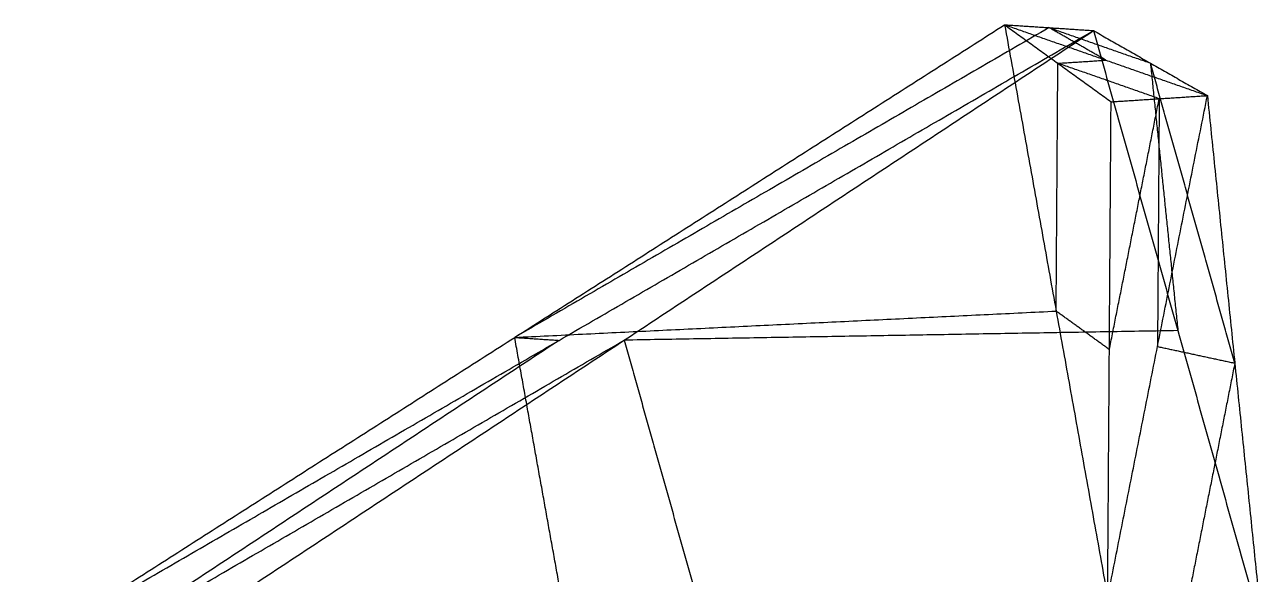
# Model space of a CAD drawing. Header units: millimetres. Extents: x -21 to -10.8, y -12.2 to 12.7.
# Drawn here: x -20.494 to -17.436, y 4.349 to 5.708 of the extents above; entities that cross this region are included whole.
import ezdxf

# ---------------------------------------------------------------- set-up
doc = ezdxf.new("R2010")
doc.units = ezdxf.units.MM
doc.header["$MEASUREMENT"] = 0
doc.layers.add('图层 03', color=5, linetype='Continuous', true_color=0x0000ff)

msp = doc.modelspace()

# ---------------------------------------------------------------- linework, layer by layer
at = {"layer": '图层 03'}
for points in [[(-20.4938, 4.1611, -3.1288), (-19.2831, 4.9346, -2.3272), (-18.0724, 5.708, -1.5255)], [(-20.4938, 4.1611, -3.1288), (-19.1733, 4.9273, -2.5205), (-17.8529, 5.6935, -1.9121)], [(-20.172, 4.1619, -3.6892), (-19.0125, 4.9277, -2.8006), (-17.8529, 5.6935, -1.9121)], [(-17.9626, 5.7008, -1.7188), (-18.6229, 5.3177, -2.023), (-19.2831, 4.9346, -2.3272)], [(-18.0724, 5.708, -1.5255), (-17.9626, 5.7008, -1.7188), (-17.8529, 5.6935, -1.9121)], [(-18.0724, 5.708, -1.5255), (-17.9451, 4.9997, -1.4249), (-17.8178, 4.2915, -1.3243)], [(-18.0724, 5.708, -1.5255), (-17.9409, 5.6127, -1.4337), (-17.8094, 5.5174, -1.3418)], [(-18.0724, 5.708, -1.5255), (-17.822, 5.6203, -1.6395), (-17.5715, 5.5327, -1.7535)], [(-17.9626, 5.7008, -1.7188), (-17.8374, 5.6569, -1.7758), (-17.7122, 5.6131, -1.8328)], [(-17.822, 5.6203, -1.6395), (-17.8923, 5.6605, -1.6792), (-17.9626, 5.7008, -1.7188)], [(-17.8529, 5.6935, -1.9121), (-17.7122, 5.6131, -1.8328), (-17.5715, 5.5327, -1.7535)], [(-17.8529, 5.6935, -1.9121), (-17.6443, 4.9513, -1.949), (-17.4358, 4.2091, -1.986)], [(-17.9451, 4.9997, -1.4249), (-17.943, 5.3062, -1.4293), (-17.9409, 5.6127, -1.4337)], [(-17.9409, 5.6127, -1.4337), (-17.8814, 5.6165, -1.5366), (-17.822, 5.6203, -1.6395)], [(-17.6905, 5.525, -1.5476), (-17.8157, 5.5689, -1.4907), (-17.9409, 5.6127, -1.4337)], [(-17.7122, 5.6131, -1.8328), (-17.6783, 5.2822, -1.8909), (-17.6443, 4.9513, -1.949)], [(-17.5037, 4.8709, -1.8698), (-17.6079, 5.242, -1.8513), (-17.7122, 5.6131, -1.8328)], [(-17.8178, 4.2915, -1.3243), (-17.6947, 4.9121, -1.5389), (-17.5715, 5.5327, -1.7535)], [(-17.8178, 4.2915, -1.3243), (-17.8136, 4.9044, -1.333), (-17.8094, 5.5174, -1.3418)], [(-17.8136, 4.9044, -1.333), (-17.752, 5.2147, -1.4403), (-17.6905, 5.525, -1.5476)], [(-17.8094, 5.5174, -1.3418), (-17.6905, 5.525, -1.5476), (-17.5715, 5.5327, -1.7535)], [(-17.6905, 5.525, -1.5476), (-17.6926, 5.2186, -1.5433), (-17.6947, 4.9121, -1.5389)], [(-17.5715, 5.5327, -1.7535), (-17.5037, 4.8709, -1.8698), (-17.4358, 4.2091, -1.986)], [(-19.2831, 4.9346, -2.3272), (-18.6141, 4.9672, -1.876), (-17.9451, 4.9997, -1.4249)], [(-17.8136, 4.9044, -1.333), (-17.8794, 4.9521, -1.379), (-17.9451, 4.9997, -1.4249)], [(-20.3329, 4.1615, -3.409), (-19.6727, 4.5446, -3.1048), (-19.0125, 4.9277, -2.8006)], [(-19.1733, 4.9273, -2.5205), (-19.7531, 4.5444, -2.9647), (-20.3329, 4.1615, -3.409)], [(-19.1558, 4.2263, -2.2266), (-19.2194, 4.5804, -2.2769), (-19.2831, 4.9346, -2.3272)], [(-19.2831, 4.9346, -2.3272), (-19.2282, 4.9309, -2.4238), (-19.1733, 4.9273, -2.5205)], [(-17.6443, 4.9513, -1.949), (-18.3284, 4.9395, -2.3748), (-19.0125, 4.9277, -2.8006)], [(-19.0125, 4.9277, -2.8006), (-18.9082, 4.5566, -2.8191), (-18.8039, 4.1855, -2.8376)], [(-17.6947, 4.9121, -1.5389), (-17.5992, 4.8915, -1.7043), (-17.5037, 4.8709, -1.8698)], [(-17.5037, 4.8709, -1.8698), (-17.5652, 4.5606, -1.7625), (-17.6268, 4.2503, -1.6551)]]:
    msp.add_open_spline(points, degree=2, dxfattribs=at)

doc.saveas('drawing.dxf')
